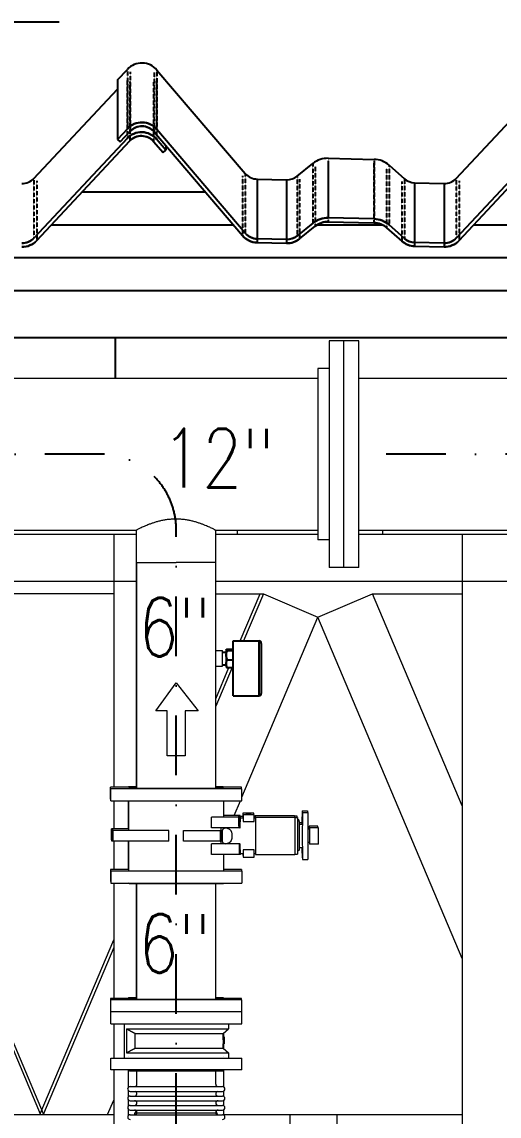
# Model space of a CAD drawing. Header units: millimetres. Extents: x -312439 to 477422, y -331570 to 212570.
# Drawn here: x 345150 to 346166, y 187170 to 189502 of the extents above; entities that cross this region are included whole.
import ezdxf

# ---------------------------------------------------------------- set-up
doc = ezdxf.new("R2010")
doc.units = ezdxf.units.MM
doc.linetypes.add('DASHDOT', pattern=[25.4, 12.7, -6.35, 0, -6.35])
doc.linetypes.add('DASHED', pattern=[0.75, 0.5, -0.25])
doc.layers.add('ARCONDTEXTO', color=4, linetype='Continuous')
doc.layers.add('TEXTO FORMATO', color=4, linetype='Continuous')
doc.styles.add('ROMAND', font='ROMAND.SHX')
doc.styles.add('ROMANS', font='romans.shx', dxfattribs={"height": 187.5})
doc.dimstyles.new('1-50 (MILIMETRO)', dxfattribs={"dimscale": 0, "dimtxt": 125, "dimasz": 125, "dimexe": 100, "dimexo": 100, "dimgap": 50, "dimtad": 0, "dimdec": 0, "dimzin": 0, "dimdsep": 46, "dimtxsty": 'ROMAND', "dimcen": -390, "dimclrd": 1, "dimclre": 1, "dimclrt": 3, "dimadec": 0, "dimazin": 0, "dimtfac": 1, "dimtdec": 0, "dimtix": 1, "dimtmove": 2, "dimatfit": 2, "dimfxl": 1, "dimtvp": 1, "dimtolj": 1, "dimtzin": 0, "dimarcsym": 0})

msp = doc.modelspace()

# ---------------------------------------------------------------- linework, layer by layer
at = {"color": 1, "linetype": 'Continuous', "extrusion": (0, 1, 0)}
for p, q in [((345353.189, 189378.192, 0), (345374.346, 189400.8, 0)), ((345437.22, 189399.355, 0), (345625.354, 189178.781, 0)), ((345353.189, 189378.192, 0), (345353.189, 189251.583, 0)), ((345175.355, 189168.449, 0), (345353.189, 189358.485, 0)), ((346074.702, 189168.449, 0), (346254.458, 189360.539, 0)), ((345374.346, 189274.256, 0), (345353.189, 189251.583, 0)), ((345359.034, 189246.113, 0), (345380.191, 189268.786, 0)), ((345431.13, 189267.612, 0), (345619.264, 189046.403, 0)), ((345625.354, 189051.598, 0), (345437.22, 189272.807, 0)), ((345373.456, 189253.539, 0), (345175.355, 189041.237, 0)), ((345181.2, 189035.767, 0), (345379.301, 189248.07, 0)), ((345353.189, 189251.583, 0), (345359.034, 189246.113, 0)), ((345430.24, 189246.895, 0), (345450.333, 189223.27, 0)), ((345456.423, 189228.465, 0), (345436.331, 189252.09, 0)), ((345456.423, 189237.872, 0), (345456.423, 189228.465, 0)), ((346272.803, 189253.539, 0), (346074.702, 189041.237, 0)), ((346080.547, 189035.767, 0), (346278.648, 189248.07, 0)), ((345450.333, 189223.27, 0), (345456.423, 189228.465, 0)), ((345802.114, 189211.164, 0), (345899.623, 189208.922, 0)), ((345735.698, 189172.894, 0), (345769.495, 189200.092, 0)), ((345931.696, 189196.363, 0), (345964.204, 189167.64, 0)), ((345650.561, 189166.802, 0), (345713.488, 189165.356, 0)), ((345540.533, 189138.975, 0), (345277.505, 189138.975, 0)), ((345986.043, 189159.089, 0), (346048.97, 189157.642, 0)), ((345600.066, 189068.975, 0), (345212.188, 189068.975, 0)), ((345769.495, 189072.971, 0), (345735.698, 189045.694, 0)), ((345918.087, 189068.975, 0), (345777.564, 189068.975, 0)), ((345801.929, 189076.065, 0), (345899.438, 189073.816, 0)), ((345899.623, 189081.826, 0), (345802.114, 189084.074, 0)), ((345964.204, 189040.425, 0), (345931.696, 189069.231, 0)), ((346501.336, 189068.975, 0), (346111.534, 189068.975, 0)), ((345740.718, 189039.456, 0), (345774.515, 189066.733, 0)), ((345926.395, 189063.231, 0), (345958.902, 189034.425, 0)), ((345650.319, 189031.577, 0), (345713.304, 189030.125, 0)), ((345713.488, 189038.134, 0), (345650.561, 189039.585, 0)), ((345985.859, 189023.84, 0), (346048.844, 189022.388, 0)), ((346048.97, 189030.398, 0), (345986.043, 189031.849, 0)), ((350616.175, 188998.975, 0), (344288.617, 188998.975, 0)), ((350626.099, 188928.975, 0), (344278.692, 188928.975, 0)), ((344278.692, 188828.975, 0), (350626.099, 188828.975, 0)), ((345348.512, 188828.975, 0), (345348.512, 188742.457, 0))]:
    msp.add_line(p, q, dxfattribs=at)
at = {"color": 1, "linetype": 'DASHED', "extrusion": (0, 1, 0)}
for p, q in [((345374.346, 189400.8, 0), (345374.346, 189274.256, 0)), ((345380.191, 189395.346, 0), (345380.191, 189268.786, 0)), ((345437.22, 189399.355, 0), (345437.22, 189272.807, 0)), ((345373.456, 189380.143, 0), (345373.456, 189253.539, 0)), ((345379.301, 189374.689, 0), (345379.301, 189248.07, 0)), ((345430.24, 189373.518, 0), (345430.24, 189246.895, 0)), ((345431.13, 189394.175, 0), (345431.13, 189267.612, 0)), ((345436.331, 189378.697, 0), (345436.331, 189252.09, 0)), ((345802.114, 189211.164, 0), (345802.114, 189084.074, 0)), ((345899.623, 189208.922, 0), (345899.623, 189081.826, 0)), ((345769.495, 189200.092, 0), (345769.495, 189072.971, 0)), ((345774.515, 189193.872, 0), (345774.515, 189066.733, 0)), ((345801.929, 189203.177, 0), (345801.929, 189076.065, 0)), ((345899.438, 189200.936, 0), (345899.438, 189073.816, 0)), ((345926.395, 189190.38, 0), (345926.395, 189063.231, 0)), ((345931.696, 189196.363, 0), (345931.696, 189069.231, 0)), ((345175.355, 189168.449, 0), (345175.355, 189041.237, 0)), ((345181.2, 189162.995, 0), (345181.2, 189035.767, 0)), ((345619.264, 189173.601, 0), (345619.264, 189046.403, 0)), ((345625.354, 189178.781, 0), (345625.354, 189051.598, 0)), ((345650.561, 189166.802, 0), (345650.561, 189039.585, 0)), ((345713.488, 189165.356, 0), (345713.488, 189038.134, 0)), ((345735.698, 189172.894, 0), (345735.698, 189045.694, 0)), ((345740.718, 189166.674, 0), (345740.718, 189039.456, 0)), ((345964.204, 189167.64, 0), (345964.204, 189040.425, 0)), ((346074.702, 189168.449, 0), (346074.702, 189041.237, 0)), ((346080.547, 189162.995, 0), (346080.547, 189035.767, 0)), ((345650.319, 189158.817, 0), (345650.319, 189031.577, 0)), ((345713.304, 189157.369, 0), (345713.304, 189030.125, 0)), ((345958.902, 189161.658, 0), (345958.902, 189034.425, 0)), ((345985.859, 189151.103, 0), (345985.859, 189023.84, 0)), ((345986.043, 189159.089, 0), (345986.043, 189031.849, 0)), ((346048.844, 189149.655, 0), (346048.844, 189022.388, 0)), ((346048.97, 189157.642, 0), (346048.97, 189030.398, 0))]:
    msp.add_line(p, q, dxfattribs=at)
at = {"color": 5, "linetype": 'Continuous', "lineweight": 0, "extrusion": (0, 1, 0)}
for p, q in [((345803.732, 188822.057, 0), (345803.732, 188339.057, 0)), ((345867.332, 188822.057, 0), (345803.732, 188822.057, 0)), ((345835.532, 188339.057, 0), (345835.532, 188822.057, 0)), ((345867.332, 188339.057, 0), (345867.332, 188822.057, 0)), ((341958.967, 188742.457, 0), (345779.932, 188742.457, 0)), ((345779.932, 188763.057, 0), (345779.932, 188398.057, 0)), ((345803.732, 188763.057, 0), (345779.932, 188763.057, 0)), ((345867.332, 188742.457, 0), (346564.948, 188742.457, 0)), ((344694.793, 188418.657, 0), (345393.451, 188418.657, 0)), ((345393.451, 187872.347, 0), (345393.451, 188418.657, 0)), ((345561.751, 188418.657, 0), (345561.751, 188349.922, 0)), ((345561.751, 188418.657, 0), (345779.932, 188418.657, 0)), ((345867.332, 188418.657, 0), (346329.807, 188418.657, 0)), ((345803.732, 188398.057, 0), (345779.932, 188398.057, 0)), ((345393.451, 188349.922, 0), (345478.026, 188349.922, 0)), ((345394.301, 187868.997, 0), (345394.301, 188349.922, 0)), ((345562.601, 188349.922, 0), (345478.451, 188349.922, 0)), ((345562.601, 187868.997, 0), (345562.601, 188349.922, 0)), ((345867.332, 188339.057, 0), (345803.732, 188339.057, 0)), ((345562.601, 188161.794, 0), (345577.075, 188161.794, 0)), ((345577.075, 188128.894, 0), (345577.075, 188161.794, 0)), ((345393.451, 188145.347, 0), (345394.301, 188145.347, 0)), ((345562.601, 188128.894, 0), (345577.075, 188128.894, 0)), ((345394.301, 187870.747, 0), (345338.101, 187870.747, 0)), ((345338.101, 187845.347, 0), (345338.101, 187870.747, 0)), ((345617.951, 187867.397, 0), (345338.951, 187867.397, 0)), ((345338.951, 187841.997, 0), (345338.951, 187867.397, 0)), ((345377.701, 187872.347, 0), (345376.101, 187870.747, 0)), ((345378.551, 187868.997, 0), (345376.951, 187867.397, 0)), ((345377.701, 187872.347, 0), (345394.301, 187872.347, 0)), ((345378.551, 187868.997, 0), (345578.351, 187868.997, 0)), ((345562.601, 187872.347, 0), (345577.501, 187872.347, 0)), ((345617.101, 187870.747, 0), (345562.601, 187870.747, 0)), ((345577.501, 187872.347, 0), (345579.101, 187870.747, 0)), ((345578.351, 187868.997, 0), (345579.951, 187867.397, 0)), ((345617.101, 187867.397, 0), (345617.101, 187870.747, 0)), ((345617.951, 187841.997, 0), (345617.951, 187867.397, 0)), ((345338.101, 187845.347, 0), (345338.951, 187845.347, 0)), ((345338.951, 187841.997, 0), (345617.951, 187841.997, 0)), ((345345.338, 187841.997, 0), (345345.338, 187781.847, 0)), ((345376.601, 187781.847, 0), (345376.601, 187841.997, 0)), ((345377.451, 187778.497, 0), (345377.451, 187841.997, 0)), ((345579.451, 187806.997, 0), (345579.451, 187841.997, 0)), ((345601.499, 187810.347, 0), (345614.87, 187841.997, 0)), ((345614.601, 187810.347, 0), (345579.451, 187810.347, 0)), ((345611.975, 187787.347, 0), (345611.975, 187810.347, 0)), ((345614.601, 187808.347, 0), (345614.601, 187810.347, 0)), ((345619.859, 187815.46, 0), (345619.859, 187804.997, 0)), ((345643.296, 187815.46, 0), (345619.859, 187815.46, 0)), ((345620.709, 187812.11, 0), (345620.709, 187797.393, 0)), ((345644.146, 187812.11, 0), (345620.709, 187812.11, 0)), ((345637.083, 187815.616, 0), (345626.022, 187815.616, 0)), ((345637.933, 187812.266, 0), (345626.872, 187812.266, 0)), ((345643.296, 187812.11, 0), (345643.296, 187815.46, 0)), ((345644.146, 187797.393, 0), (345644.146, 187812.11, 0)), ((345646.601, 187810.347, 0), (345646.601, 187804.997, 0)), ((345646.601, 187810.347, 0), (345730.028, 187810.347, 0)), ((345730.028, 187810.347, 0), (345730.028, 187806.997, 0)), ((345746.396, 187820.347, 0), (345758.06, 187820.347, 0)), ((345747.246, 187816.997, 0), (345758.91, 187816.997, 0)), ((345553.702, 187783.997, 0), (345553.702, 187806.997, 0)), ((345615.451, 187806.997, 0), (345553.702, 187806.997, 0)), ((345612.825, 187783.997, 0), (345612.825, 187806.997, 0)), ((345619.859, 187808.347, 0), (345614.601, 187808.347, 0)), ((345615.451, 187804.997, 0), (345615.451, 187806.997, 0)), ((345620.709, 187804.997, 0), (345615.451, 187804.997, 0)), ((345620.709, 187797.393, 0), (345644.146, 187797.393, 0)), ((345646.601, 187808.347, 0), (345644.146, 187808.347, 0)), ((345647.451, 187804.997, 0), (345644.146, 187804.997, 0)), ((345647.451, 187806.997, 0), (345647.451, 187726.997, 0)), ((345647.451, 187806.997, 0), (345730.878, 187806.997, 0)), ((345730.028, 187809.41, 0), (345735.497, 187809.41, 0)), ((345730.878, 187806.997, 0), (345730.878, 187726.997, 0)), ((345730.878, 187806.06, 0), (345736.347, 187806.06, 0)), ((345735.497, 187809.41, 0), (345735.497, 187806.06, 0)), ((345736.347, 187806.06, 0), (345736.347, 187727.935, 0)), ((345739.087, 187800.906, 0), (345736.347, 187802.769, 0)), ((345739.937, 187797.556, 0), (345736.347, 187799.997, 0)), ((345739.087, 187800.906, 0), (345739.087, 187798.134, 0)), ((345739.937, 187797.556, 0), (345739.937, 187736.439, 0)), ((345739.937, 187795.347, 0), (345746.019, 187795.347, 0)), ((345739.937, 187791.997, 0), (345746.869, 187791.997, 0)), ((345761.586, 187787.847, 0), (345761.586, 187781.323, 0)), ((345780.096, 187787.847, 0), (345761.586, 187787.847, 0)), ((345780.096, 187784.497, 0), (345780.096, 187787.847, 0)), ((345377.451, 187781.847, 0), (345340.272, 187781.847, 0)), ((345340.272, 187758.847, 0), (345340.272, 187781.847, 0)), ((345462.897, 187778.497, 0), (345341.122, 187778.497, 0)), ((345341.122, 187755.497, 0), (345341.122, 187778.497, 0)), ((345343.228, 187778.497, 0), (345343.228, 187781.847, 0)), ((345344.078, 187755.497, 0), (345344.078, 187778.497, 0)), ((345462.897, 187755.497, 0), (345462.897, 187778.497, 0)), ((345494.006, 187778.497, 0), (345576.359, 187778.497, 0)), ((345494.006, 187755.497, 0), (345494.006, 187778.497, 0)), ((345614.09, 187783.997, 0), (345553.702, 187783.997, 0)), ((345572.852, 187755.497, 0), (345572.852, 187778.497, 0)), ((345575.368, 187755.497, 0), (345575.368, 187778.497, 0)), ((345576.237, 187755.497, 0), (345576.237, 187778.497, 0)), ((345576.359, 187778.497, 0), (345576.359, 187755.497, 0)), ((345758.91, 187781.323, 0), (345758.91, 187752.671, 0)), ((345762.436, 187781.323, 0), (345758.91, 187781.323, 0)), ((345761.586, 187784.673, 0), (345759.318, 187784.673, 0)), ((345762.436, 187784.497, 0), (345762.436, 187749.497, 0)), ((345780.946, 187784.497, 0), (345762.436, 187784.497, 0)), ((345780.946, 187749.497, 0), (345780.946, 187784.497, 0)), ((345341.122, 187758.847, 0), (345340.272, 187758.847, 0)), ((345462.897, 187755.497, 0), (345341.122, 187755.497, 0)), ((345345.338, 187755.497, 0), (345345.338, 187695.347, 0)), ((345376.601, 187695.347, 0), (345376.601, 187755.497, 0)), ((345377.451, 187691.997, 0), (345377.451, 187755.497, 0)), ((345576.359, 187755.497, 0), (345494.006, 187755.497, 0)), ((345553.702, 187726.997, 0), (345553.702, 187749.997, 0)), ((345614.09, 187749.997, 0), (345553.702, 187749.997, 0)), ((345612.825, 187726.997, 0), (345612.825, 187749.997, 0)), ((345739.937, 187741.997, 0), (345746.869, 187741.997, 0)), ((345762.436, 187752.671, 0), (345758.91, 187752.671, 0)), ((345780.946, 187749.497, 0), (345762.436, 187749.497, 0)), ((345615.451, 187726.997, 0), (345553.702, 187726.997, 0)), ((345579.451, 187691.997, 0), (345579.451, 187726.997, 0)), ((345620.709, 187728.997, 0), (345615.451, 187728.997, 0)), ((345615.451, 187726.997, 0), (345615.451, 187728.997, 0)), ((345619.859, 187728.997, 0), (345619.859, 187725.234, 0)), ((345619.859, 187725.234, 0), (345620.709, 187725.234, 0)), ((345620.709, 187737.509, 0), (345620.709, 187721.884, 0)), ((345644.146, 187737.509, 0), (345620.709, 187737.509, 0)), ((345620.709, 187721.884, 0), (345644.146, 187721.884, 0)), ((345626.872, 187721.728, 0), (345637.933, 187721.728, 0)), ((345644.146, 187721.884, 0), (345644.146, 187737.509, 0)), ((345647.451, 187728.997, 0), (345644.146, 187728.997, 0)), ((345647.451, 187726.997, 0), (345730.878, 187726.997, 0)), ((345730.878, 187727.935, 0), (345736.347, 187727.935, 0)), ((345739.937, 187736.439, 0), (345736.347, 187733.997, 0)), ((345746.396, 187720.347, 0), (345747.089, 187720.347, 0)), ((345747.246, 187716.997, 0), (345758.91, 187716.997, 0)), ((345377.451, 187695.347, 0), (345338.101, 187695.347, 0)), ((345338.101, 187695.347, 0), (345338.101, 187669.947, 0)), ((345617.101, 187695.347, 0), (345579.451, 187695.347, 0)), ((345617.101, 187695.347, 0), (345617.101, 187691.997, 0)), ((345338.101, 187669.947, 0), (345338.951, 187669.947, 0)), ((345617.951, 187691.997, 0), (345338.951, 187691.997, 0)), ((345338.951, 187691.997, 0), (345338.951, 187666.597, 0)), ((345617.951, 187691.997, 0), (345617.951, 187666.597, 0)), ((345338.951, 187666.597, 0), (345617.951, 187666.597, 0)), ((345378.551, 187664.997, 0), (345376.951, 187666.597, 0)), ((345578.351, 187664.997, 0), (345378.551, 187664.997, 0)), ((345393.451, 187422.347, 0), (345393.451, 187664.997, 0)), ((345394.301, 187418.997, 0), (345394.301, 187664.997, 0)), ((345562.601, 187418.997, 0), (345562.601, 187664.997, 0)), ((345578.351, 187664.997, 0), (345579.951, 187666.597, 0)), ((345394.301, 187420.747, 0), (345338.101, 187420.747, 0)), ((345338.101, 187420.747, 0), (345338.101, 187369.947, 0)), ((345617.951, 187417.397, 0), (345338.951, 187417.397, 0)), ((345338.951, 187366.597, 0), (345338.951, 187417.397, 0)), ((345377.701, 187422.347, 0), (345376.101, 187420.747, 0)), ((345378.551, 187418.997, 0), (345376.951, 187417.397, 0)), ((345377.701, 187422.347, 0), (345394.301, 187422.347, 0)), ((345378.551, 187418.997, 0), (345578.351, 187418.997, 0)), ((345562.601, 187422.347, 0), (345577.501, 187422.347, 0)), ((345617.101, 187420.747, 0), (345562.601, 187420.747, 0)), ((345577.501, 187422.347, 0), (345579.101, 187420.747, 0)), ((345578.351, 187418.997, 0), (345579.951, 187417.397, 0)), ((345617.101, 187417.397, 0), (345617.101, 187420.747, 0)), ((345617.951, 187366.597, 0), (345617.951, 187417.397, 0)), ((345338.101, 187395.347, 0), (345338.951, 187395.347, 0)), ((345617.951, 187391.997, 0), (345338.951, 187391.997, 0)), ((345338.101, 187369.947, 0), (345338.951, 187369.947, 0)), ((345338.951, 187366.597, 0), (345617.951, 187366.597, 0)), ((345345.338, 187366.597, 0), (345345.338, 187293.597, 0)), ((345367.451, 187366.597, 0), (345367.451, 187293.597, 0)), ((345589.451, 187366.597, 0), (345589.451, 187355.784, 0)), ((345372.732, 187355.784, 0), (345372.732, 187304.41, 0)), ((345372.732, 187355.784, 0), (345589.451, 187355.784, 0)), ((345391.171, 187314.57, 0), (345391.171, 187345.625, 0)), ((345391.171, 187345.625, 0), (345578.451, 187345.625, 0)), ((345578.451, 187345.625, 0), (345589.451, 187355.784, 0)), ((345578.451, 187338.666, 0), (345578.451, 187345.625, 0)), ((345579.101, 187346.225, 0), (345579.101, 187338.666, 0)), ((345580.285, 187332.379, 0), (345578.336, 187332.379, 0)), ((345578.438, 187332.379, 0), (345578.438, 187323.681, 0)), ((345580.298, 187323.681, 0), (345578.438, 187323.681, 0)), ((345580.298, 187338.666, 0), (345578.451, 187338.666, 0)), ((345578.451, 187314.57, 0), (345578.451, 187323.681, 0)), ((345579.101, 187323.681, 0), (345579.101, 187313.969, 0)), ((345580.285, 187323.681, 0), (345580.285, 187332.379, 0)), ((345580.298, 187338.666, 0), (345580.298, 187323.681, 0)), ((345372.732, 187304.41, 0), (345589.451, 187304.41, 0)), ((345391.171, 187314.57, 0), (345578.451, 187314.57, 0)), ((345578.451, 187314.57, 0), (345589.451, 187304.41, 0)), ((345589.451, 187304.41, 0), (345589.451, 187293.597, 0)), ((345338.951, 187293.597, 0), (345617.951, 187293.597, 0)), ((345338.951, 187268.197, 0), (345338.951, 187293.597, 0)), ((345617.951, 187268.197, 0), (345617.951, 187293.597, 0)), ((345617.951, 187268.197, 0), (345338.951, 187268.197, 0)), ((345345.338, 187268.197, 0), (345345.338, 187079.762, 0)), ((345376.101, 187268.197, 0), (345376.101, 187230.883, 0)), ((345378.551, 187266.597, 0), (345376.951, 187268.197, 0)), ((345378.551, 187266.597, 0), (345578.351, 187266.597, 0)), ((345394.451, 187237.62, 0), (345394.451, 187266.597, 0)), ((345562.451, 187237.62, 0), (345562.451, 187266.597, 0)), ((345578.351, 187266.597, 0), (345579.951, 187268.197, 0)), ((345579.101, 187267.347, 0), (345579.101, 187232.15, 0)), ((345379.945, 187232.62, 0), (345576.958, 187232.62, 0)), ((345332.268, 187173.055, 0), (345345.338, 187203.993, 0)), ((345376.101, 187224.119, 0), (345376.101, 187210.818, 0)), ((345376.101, 187204.422, 0), (345376.101, 187190.818, 0)), ((345379.945, 187222.381, 0), (345576.958, 187222.381, 0)), ((345379.945, 187212.62, 0), (345576.958, 187212.62, 0)), ((345579.101, 187222.852, 0), (345579.101, 187212.137, 0)), ((345579.101, 187203.103, 0), (345579.101, 187192.137, 0)), ((345376.101, 187184.422, 0), (345376.101, 187170.818, 0)), ((345379.945, 187202.62, 0), (345576.958, 187202.62, 0)), ((345379.945, 187192.62, 0), (345576.958, 187192.62, 0)), ((345379.945, 187182.62, 0), (345576.958, 187182.62, 0)), ((345579.101, 187183.103, 0), (345579.101, 187172.137, 0)), ((345379.945, 187172.62, 0), (345576.958, 187172.62, 0)), ((345390.663, 187176.973, 0), (345564.54, 187176.973, 0))]:
    msp.add_line(p, q, dxfattribs=at)
at = {"color": 6, "linetype": 'DASHDOT', "ltscale": 10}
for p, q in [((345325.716, 188580.557, 0), (342121.897, 188580.557, 0)), ((350117.742, 188580.557, 0), (345867.332, 188580.557, 0)), ((345478.451, 186879.897, 0), (345478.451, 188418.657, 0))]:
    msp.add_line(p, q, dxfattribs=at)
at = {"color": 3, "linetype": 'Continuous', "lineweight": 0, "extrusion": (0, 1, 0)}
for p, q in [((345608.584, 188409.804, 0), (345608.584, 188418.657, 0)), ((345918.129, 188409.804, 0), (345918.129, 188418.657, 0)), ((344694.793, 188409.804, 0), (345393.451, 188409.804, 0)), ((345345.338, 188409.804, 0), (345345.338, 187870.747, 0)), ((345561.751, 188409.804, 0), (345779.932, 188409.804, 0)), ((345867.332, 188409.804, 0), (346327.807, 188409.804, 0)), ((346087.409, 188409.804, 0), (346087.409, 187023.055, 0)), ((344695.643, 188309.804, 0), (345393.451, 188309.804, 0)), ((345562.601, 188309.804, 0), (346317.788, 188309.804, 0)), ((345345.338, 188283.09, 0), (344720.536, 188283.09, 0)), ((345562.601, 188283.09, 0), (345663.895, 188283.09, 0)), ((345614.613, 188182.572, 0), (345657.078, 188283.09, 0)), ((345663.895, 188283.09, 0), (345621.43, 188182.572, 0)), ((345663.895, 188283.09, 0), (345780.14, 188233.205, 0)), ((345780.14, 188233.205, 0), (345896.385, 188283.09, 0)), ((345896.385, 188283.09, 0), (346087.409, 188283.09, 0)), ((346087.409, 187830.92, 0), (345896.385, 188283.09, 0)), ((345617.951, 187849.292, 0), (345780.14, 188233.205, 0)), ((346087.409, 187505.873, 0), (345780.14, 188233.205, 0)), ((345195.623, 187174.654, 0), (344792.581, 188128.689, 0)), ((345562.601, 188059.456, 0), (345590.559, 188125.635, 0)), ((345597.376, 188125.635, 0), (345562.601, 188043.321, 0)), ((344792.581, 188112.554, 0), (345188.807, 187174.654, 0)), ((345345.338, 187666.597, 0), (345345.338, 187420.747, 0)), ((345188.807, 187174.654, 0), (345345.338, 187545.176, 0)), ((345345.338, 187529.04, 0), (345195.623, 187174.654, 0)), ((344712.143, 187173.055, 0), (345345.338, 187173.055, 0)), ((345191.84, 187173.055, 0), (345195.623, 187174.654, 0)), ((345195.623, 187173.568, 0), (345194.41, 187173.055, 0)), ((345195.623, 187174.654, 0), (345199.407, 187173.055, 0)), ((345196.837, 187173.055, 0), (345195.623, 187173.568, 0)), ((345579.101, 187173.055, 0), (346087.409, 187173.055, 0)), ((345720.121, 187173.262, 0), (345820.121, 187173.262, 0)), ((345720.121, 187173.262, 0), (345720.121, 186460.897, 0)), ((345820.121, 187173.262, 0), (345820.121, 186460.897, 0))]:
    msp.add_line(p, q, dxfattribs=at)
at = {"color": 2, "linetype": 'Continuous', "extrusion": (0, 1, 0)}
for p, q in [((345584.739, 188163.819, 0), (345584.908, 188163.978, 0)), ((345584.739, 188163.819, 0), (345584.739, 188126.869, 0)), ((345587.774, 188165.053, 0), (345599.539, 188165.053, 0)), ((345587.774, 188162.268, 0), (345599.539, 188162.268, 0)), ((345599.539, 188065.572, 0), (345599.539, 188182.572, 0)), ((345599.539, 188182.572, 0), (345654.368, 188182.572, 0)), ((345654.368, 188182.572, 0), (345654.368, 188065.572, 0)), ((345659.539, 188177.401, 0), (345659.539, 188070.743, 0)), ((345577.075, 188158.794, 0), (345584.739, 188158.794, 0)), ((345587.774, 188142.559, 0), (345599.539, 188142.559, 0)), ((345577.075, 188131.894, 0), (345584.739, 188131.894, 0)), ((345584.739, 188126.869, 0), (345584.908, 188126.709, 0)), ((345587.774, 188125.635, 0), (345599.539, 188125.635, 0)), ((345599.539, 188065.572, 0), (345654.368, 188065.572, 0))]:
    msp.add_line(p, q, dxfattribs=at)
at = {"color": 1, "linetype": 'Continuous', "lineweight": 0}
for p, q in [((345434.597, 188033.27, 0), (345478.451, 188093.348, 0)), ((345478.451, 188093.348, 0), (345524.751, 188033.27, 0)), ((345459.274, 188033.27, 0), (345434.597, 188033.27, 0)), ((345459.274, 187937.951, 0), (345459.274, 188033.27, 0)), ((345497.629, 188033.27, 0), (345497.629, 187937.951, 0)), ((345524.751, 188033.27, 0), (345497.629, 188033.27, 0)), ((345497.629, 187937.951, 0), (345459.274, 187937.951, 0))]:
    msp.add_line(p, q, dxfattribs=at)
at = {"color": 6, "linetype": 'DASHDOT', "ltscale": 10}
msp.add_arc((345316.276, 188418.657, 0), 162.175, 0, 93.336923, dxfattribs=at)
at = {"color": 2, "linetype": 'Continuous'}
for centre, start, end in [((345654.368, 188177.401, 0), 0, 90), ((345654.368, 188070.743, 0), 270, 0)]:
    msp.add_arc(centre, 5.171, start, end, dxfattribs=at)
at = {"color": 5, "linetype": 'Continuous', "lineweight": 0}
for centre, radius, start, end in [((345379.945, 187227.501, 0), 5.119, 90, 270), ((345389.451, 187237.62, 0), 5, 270, 0), ((345567.451, 187237.62, 0), 5, 180, 270), ((345576.958, 187227.501, 0), 5.119, 270, 90), ((345379.945, 187207.62, 0), 5, 90, 270), ((345389.577, 187217.62, 0), 5.002, 271.437939, 72.170603), ((345567.326, 187217.62, 0), 5.002, 107.829397, 268.562061), ((345576.958, 187207.62, 0), 5, 270, 90), ((345379.945, 187187.62, 0), 5, 90, 270), ((345389.451, 187197.62, 0), 5, 270, 90), ((345389.451, 187177.62, 0), 5, 270, 90), ((345567.451, 187197.62, 0), 5, 90, 270), ((345567.451, 187177.62, 0), 5, 90, 270), ((345576.958, 187187.62, 0), 5, 270, 90), ((345379.945, 187167.62, 0), 5, 90, 270), ((345576.958, 187167.62, 0), 5, 270, 90)]:
    msp.add_arc(centre, radius, start, end, dxfattribs=at)
at = {"color": 1, "linetype": 'Continuous'}
for centre, major_axis, start_param, end_param in [((345405.137, 189372.069, 0), (42.143, 0), 0.70548213, 2.3900682), ((345405.137, 189245.442, 0), (0, 42.203), 5.41787111, 7.10245718), ((345405.137, 189245.442, 0), (0, 34.192), 5.41787111, 7.10245718), ((345404.248, 189224.725, 0), (0, 42.203), 5.41787111, 7.10245718), ((345404.248, 189224.725, 0), (0, 34.192), 5.41787111, 7.10245718), ((345800.959, 189161.107, 0), (50.143, 0), 1.54777516, 2.24913038), ((345898.468, 189158.865, 0), (50.143, 0), 0.84641994, 1.54777516), ((345150.409, 189191.727, 0), (34.143, 0), 4.68936782, 5.53166085), ((345651.347, 189200.887, 0), (34.143, 0), 3.84707478, 4.68936782), ((345714.274, 189199.44, 0), (34.143, 0), 4.68936782, 5.39072304), ((345986.829, 189193.174, 0), (34.143, 0), 3.9880126, 4.68936782), ((346049.756, 189191.727, 0), (34.143, 0), 4.68936782, 5.53166085), ((345800.959, 189033.873, 0), (0, 50.215), 6.26016414, 6.96151936), ((345800.959, 189033.873, 0), (0, 42.203), 6.26016414, 6.96151936), ((345898.468, 189031.624, 0), (0, 42.203), 5.55880892, 6.26016414), ((345898.468, 189031.624, 0), (0, 50.215), 5.55880892, 6.26016414), ((345651.347, 189073.768, 0), (0, -42.203), 5.41787111, 6.25878837), ((345651.347, 189073.768, 0), (0, -34.192), 5.41787111, 6.26016414), ((345714.274, 189072.317, 0), (0, -34.192), 6.26016414, 6.96151936), ((345150.409, 189064.581, 0), (0, -42.203), 6.26153992, 7.10245718), ((345150.409, 189064.581, 0), (0, -34.192), 6.26016414, 7.10245718), ((345714.274, 189072.317, 0), (0, -42.203), 6.26016351, 6.96152), ((345986.829, 189066.032, 0), (0, -42.203), 5.55880829, 6.26016478), ((345986.829, 189066.032, 0), (0, -34.192), 5.55880892, 6.26016414), ((346049.756, 189064.581, 0), (0, -42.203), 6.26153992, 7.10245718), ((346049.756, 189064.581, 0), (0, -34.192), 6.26016414, 7.10245718)]:
    msp.add_ellipse(centre, major_axis=major_axis, ratio=0.99856422, start_param=start_param, end_param=end_param, dxfattribs=at)
at = {"color": 1, "linetype": 'Continuous', "extrusion": (1.0112e-48, -2.04353e-34, -1)}
msp.add_ellipse((345405.137, 189245.442, 0), major_axis=(0, 42.203), ratio=0.99856422, start_param=5.46391343, end_param=7.14849951, dxfattribs=at)
at = {"color": 1, "linetype": 'Continuous', "extrusion": (-1.48922e-49, 6.90721e-35, -1)}
msp.add_ellipse((345405.137, 189245.442, 0), major_axis=(0, 34.192), ratio=0.99856422, start_param=-0.81927187, end_param=0.8653142, dxfattribs=at)
at = {"color": 1, "linetype": 'Continuous', "extrusion": (-1.30555e-49, 1.18444e-34, -1)}
msp.add_ellipse((345404.248, 189224.725, 0), major_axis=(0, 42.203), ratio=0.99856422, start_param=5.46391343, end_param=7.14849951, dxfattribs=at)
at = {"color": 1, "linetype": 'Continuous', "extrusion": (3.19156e-49, -1.2815e-34, -1)}
msp.add_ellipse((345404.248, 189224.725, 0), major_axis=(0, 34.192), ratio=0.99856422, start_param=-0.81927187, end_param=0.8653142, dxfattribs=at)
at = {"color": 1, "linetype": 'Continuous', "extrusion": (-6.8841e-50, -3.89204e-35, -1)}
msp.add_ellipse((345800.959, 189033.873, 0), major_axis=(0, 50.215), ratio=0.99856422, start_param=5.60485125, end_param=6.30620647, dxfattribs=at)
at = {"color": 1, "linetype": 'Continuous', "extrusion": (-1.71055e-49, -1.15127e-35, -1)}
msp.add_ellipse((345800.959, 189033.873, 0), major_axis=(0, 42.203), ratio=0.99856422, start_param=-0.67833406, end_param=0.02302116, dxfattribs=at)
at = {"color": 1, "linetype": 'Continuous', "extrusion": (-1.71463e-48, 1.15729e-34, -1)}
msp.add_ellipse((345898.468, 189031.624, 0), major_axis=(0, 42.203), ratio=0.99856422, start_param=0.02302116, end_param=0.72437638, dxfattribs=at)
at = {"color": 1, "linetype": 'Continuous', "extrusion": (1.24005e-48, 6.06473e-35, -1)}
msp.add_ellipse((345898.468, 189031.624, 0), major_axis=(0, 50.215), ratio=0.99856422, start_param=6.30620647, end_param=7.00756169, dxfattribs=at)
at = {"color": 1, "linetype": 'Continuous', "extrusion": (-3.98949e-48, 1.74877e-34, -1)}
msp.add_ellipse((345651.347, 189073.768, 0), major_axis=(0, -42.203), ratio=0.99856422, start_param=6.30758224, end_param=7.14849951, dxfattribs=at)
at = {"color": 1, "linetype": 'Continuous', "extrusion": (2.46519e-32, -1.77818e-34, -1)}
msp.add_ellipse((345651.347, 189073.768, 0), major_axis=(0, -34.192), ratio=0.99856422, start_param=0.02302116, end_param=0.8653142, dxfattribs=at)
at = {"color": 1, "linetype": 'Continuous', "extrusion": (2.46519e-32, 5.20417e-36, -1)}
msp.add_ellipse((345714.274, 189072.317, 0), major_axis=(0, -34.192), ratio=0.99856422, start_param=-0.67833406, end_param=0.02302116, dxfattribs=at)
at = {"color": 1, "linetype": 'Continuous', "extrusion": (1.24517e-50, 5.47835e-36, -1)}
msp.add_ellipse((345150.409, 189064.581, 0), major_axis=(0, -42.203), ratio=0.99856422, start_param=5.46391343, end_param=6.3048307, dxfattribs=at)
at = {"color": 1, "linetype": 'Continuous', "extrusion": (-6.25671e-50, 3.94854e-36, -1)}
msp.add_ellipse((345150.409, 189064.581, 0), major_axis=(0, -34.192), ratio=0.99856422, start_param=-0.81927187, end_param=0.02302116, dxfattribs=at)
at = {"color": 1, "linetype": 'Continuous', "extrusion": (-2.72377e-50, -7.70381e-36, -1)}
msp.add_ellipse((345714.274, 189072.317, 0), major_axis=(0, -42.203), ratio=0.99856422, start_param=5.60485062, end_param=6.3062071, dxfattribs=at)
at = {"color": 1, "linetype": 'Continuous', "extrusion": (1.79424e-48, -1.10722e-34, -1)}
msp.add_ellipse((345986.829, 189066.032, 0), major_axis=(0, -42.203), ratio=0.99856422, start_param=6.30620584, end_param=7.00756232, dxfattribs=at)
at = {"color": 1, "linetype": 'Continuous', "extrusion": (-2.46519e-32, -5.49414e-35, -1)}
msp.add_ellipse((345986.829, 189066.032, 0), major_axis=(0, -34.192), ratio=0.99856422, start_param=0.02302116, end_param=0.72437638, dxfattribs=at)
at = {"color": 1, "linetype": 'Continuous', "extrusion": (1.78408e-49, 7.84939e-35, -1)}
msp.add_ellipse((346049.756, 189064.581, 0), major_axis=(0, -42.203), ratio=0.99856422, start_param=5.46391343, end_param=6.3048307, dxfattribs=at)
at = {"color": 1, "linetype": 'Continuous', "extrusion": (-9.55111e-49, 6.0276e-35, -1)}
msp.add_ellipse((346049.756, 189064.581, 0), major_axis=(0, -34.192), ratio=0.99856422, start_param=-0.81927187, end_param=0.02302116, dxfattribs=at)
at = {"color": 5, "linetype": 'Continuous', "lineweight": 0}
for centre, major_axis, ratio, start_param, end_param in [((345746.396, 187770.347, 0), (0, -50), 0.00871634, 3.14159265, 4.26457067), ((345747.246, 187766.997, 0), (0, -50), 0.00871634, 3.14159265, 4.71238898), ((345758.06, 187770.347, 0), (0, 50), 0.00871634, 5.91504993, 6.65132069), ((345758.91, 187766.997, 0), (0, 50), 0.00871634, 5.00298582, 7.85398163), ((345306.966, 187766.997, 0), (307.973, 0), 0.12338759, 0.39969646, 0.45585527), ((345747.246, 187766.997, 0), (0, -50), 0.00871634, 4.71238898, 6.28318531), ((345758.91, 187766.997, 0), (0, 50), 0.00871634, 1.57079633, 4.42179214), ((345306.966, 187766.997, 0), (307.973, 0), 0.12338759, 5.82733003, 5.88348885), ((345746.396, 187770.347, 0), (0, -50), 0.00871634, 5.31524823, 6.28318531), ((345478.451, 187338.666, 0), (0, 131.104), 0.76275588, 4.66441509, 4.71238898), ((345477.649, 187338.666, 0), (0, 134.576), 0.76275588, 4.66565381, 4.71238898), ((345477.601, 187297.543, 0), (101.5, 0), 0.46630766, 3.14159265, 3.14834058), ((345477.601, 187297.543, 0), (101.5, 0), 0.46630766, 6.27643738, 6.28318531), ((345477.601, 187110.931, 0), (0, 127.965), 0.79318389, 0.98848527, 1.02851753), ((345477.601, 187110.931, 0), (0, 127.965), 0.79318389, 5.25466778, 5.28246009)]:
    msp.add_ellipse(centre, major_axis=major_axis, ratio=ratio, start_param=start_param, end_param=end_param, dxfattribs=at)
for points, knots in [([(345561.751, 188418.657, 0), (345561.751, 188418.657, 0), (345561.621, 188418.725, 0), (345561.085, 188419.003, 0), (345560.679, 188419.213, 0), (345559.589, 188419.771, 0), (345558.904, 188420.12, 0), (345557.263, 188420.946, 0), (345556.307, 188421.422, 0), (345554.143, 188422.481, 0), (345552.934, 188423.064, 0), (345550.286, 188424.313, 0), (345548.848, 188424.979, 0), (345545.777, 188426.361, 0), (345544.144, 188427.078, 0), (345540.726, 188428.529, 0), (345538.941, 188429.263, 0), (345535.262, 188430.716, 0), (345533.302, 188431.463, 0), (345529.165, 188432.958, 0), (345526.989, 188433.707, 0), (345522.448, 188435.172, 0), (345520.083, 188435.887, 0), (345515.197, 188437.245, 0), (345512.676, 188437.889, 0), (345507.515, 188439.069, 0), (345504.872, 188439.607, 0), (345499.506, 188440.546, 0), (345496.782, 188440.947, 0), (345491.302, 188441.594, 0), (345488.544, 188441.839, 0), (345483.047, 188442.165, 0), (345480.306, 188442.245, 0), (345474.896, 188442.245, 0), (345472.156, 188442.165, 0), (345466.659, 188441.839, 0), (345463.901, 188441.594, 0), (345458.421, 188440.947, 0), (345455.697, 188440.546, 0), (345450.331, 188439.607, 0), (345447.688, 188439.069, 0), (345442.527, 188437.889, 0), (345440.006, 188437.245, 0), (345435.12, 188435.887, 0), (345432.755, 188435.172, 0), (345428.214, 188433.707, 0), (345426.038, 188432.958, 0), (345421.901, 188431.463, 0), (345419.941, 188430.716, 0), (345416.262, 188429.263, 0), (345414.477, 188428.529, 0), (345411.059, 188427.078, 0), (345409.426, 188426.361, 0), (345406.355, 188424.979, 0), (345404.917, 188424.313, 0), (345402.269, 188423.064, 0), (345401.06, 188422.481, 0), (345398.895, 188421.422, 0), (345397.94, 188420.946, 0), (345396.299, 188420.12, 0), (345395.614, 188419.771, 0), (345394.524, 188419.213, 0), (345394.118, 188419.003, 0), (345393.582, 188418.725, 0), (345393.451, 188418.657, 0), (345393.451, 188418.657, 0)], [129.63017338, 129.63017338, 129.63017338, 129.63017338, 137.71883938, 137.71883938, 145.80750537, 145.80750537, 153.89617137, 153.89617137, 161.98483736, 161.98483736, 170.07350336, 170.07350336, 178.16216935, 178.16216935, 186.25083535, 186.25083535, 194.33950134, 194.33950134, 202.45460702, 202.45460702, 210.5697127, 210.5697127, 218.68481838, 218.68481838, 226.79992405, 226.79992405, 234.91502973, 234.91502973, 243.03013541, 243.03013541, 251.14524108, 251.14524108, 259.26034676, 259.26034676, 267.37545244, 267.37545244, 275.49055812, 275.49055812, 283.60566379, 283.60566379, 291.72076947, 291.72076947, 299.83587515, 299.83587515, 307.95098082, 307.95098082, 316.0660865, 316.0660865, 324.18119218, 324.18119218, 332.26985817, 332.26985817, 340.35852417, 340.35852417, 348.44719016, 348.44719016, 356.53585616, 356.53585616, 364.62452216, 364.62452216, 372.71318815, 372.71318815, 380.80185415, 380.80185415, 388.89052014, 388.89052014, 388.89052014, 388.89052014]), ([(345614.09, 187783.997, 0), (345614.104, 187784.325, 0), (345614.117, 187784.65, 0), (345614.178, 187786.085, 0), (345614.228, 187787.164, 0), (345614.332, 187789.239, 0), (345614.385, 187790.234, 0), (345614.493, 187792.127, 0), (345614.548, 187793.024, 0), (345614.655, 187794.71, 0), (345614.709, 187795.528, 0), (345614.817, 187797.09, 0), (345614.87, 187797.833, 0), (345614.974, 187799.228, 0), (345615.024, 187799.88, 0), (345615.118, 187801.074, 0), (345615.162, 187801.618, 0), (345615.243, 187802.588, 0), (345615.279, 187803.014, 0), (345615.341, 187803.744, 0), (345615.367, 187804.047, 0), (345615.41, 187804.528, 0), (345615.426, 187804.706, 0), (345615.446, 187804.941, 0), (345615.451, 187804.997, 0), (345615.451, 187804.997, 0)], [16.86611806, 16.86611806, 16.86611806, 16.86611806, 17.90289885, 17.90289885, 21.48347862, 21.48347862, 25.06405839, 25.06405839, 28.64463816, 28.64463816, 32.22521015, 32.22521015, 35.80578215, 35.80578215, 39.38635414, 39.38635414, 42.96692614, 42.96692614, 46.54749813, 46.54749813, 50.12807013, 50.12807013, 53.70864212, 53.70864212, 57.28921412, 57.28921412, 57.28921412, 57.28921412]), ([(345614.483, 187806.997, 0), (345614.504, 187807.245, 0), (345614.523, 187807.458, 0), (345614.56, 187807.878, 0), (345614.576, 187808.056, 0), (345614.596, 187808.291, 0), (345614.601, 187808.347, 0), (345614.601, 187808.347, 0)], [47.46429864, 47.46429864, 47.46429864, 47.46429864, 50.12807013, 50.12807013, 53.70864212, 53.70864212, 57.28921412, 57.28921412, 57.28921412, 57.28921412]), ([(345573.562, 187783.997, 0), (345573.422, 187783.214, 0), (345573.289, 187782.416, 0), (345573.007, 187780.587, 0), (345572.863, 187779.549, 0), (345572.734, 187778.497, 0)], [214.52982085, 214.52982085, 214.52982085, 214.52982085, 217.04095163, 217.04095163, 220.19472055, 220.19472055, 220.19472055, 220.19472055]), ([(345576.359, 187778.008, 0), (345576.497, 187778.42, 0), (345576.649, 187778.822, 0), (345577.072, 187779.805, 0), (345577.364, 187780.37, 0), (345577.879, 187781.167, 0), (345578.063, 187781.424, 0), (345578.464, 187781.918, 0), (345578.68, 187782.154, 0), (345579.137, 187782.586, 0), (345579.382, 187782.788, 0), (345579.912, 187783.154, 0), (345580.198, 187783.318, 0), (345580.797, 187783.586, 0), (345581.112, 187783.69, 0), (345581.749, 187783.829, 0), (345582.072, 187783.863, 0), (345582.704, 187783.863, 0), (345583.027, 187783.829, 0), (345583.394, 187783.749, 0), (345583.442, 187783.738, 0), (345583.49, 187783.726, 0)], [51.2804511, 51.2804511, 51.2804511, 51.2804511, 52.62850457, 52.62850457, 54.67609789, 54.67609789, 55.69989455, 55.69989455, 56.72369121, 56.72369121, 57.67137266, 57.67137266, 58.61905411, 58.61905411, 59.56673556, 59.56673556, 60.51441701, 60.51441701, 61.46209846, 61.46209846, 61.60563069, 61.60563069, 61.60563069, 61.60563069]), ([(345590.664, 187781.784, 0), (345590.844, 187781.732, 0), (345591.021, 187781.669, 0), (345591.495, 187781.472, 0), (345591.784, 187781.318, 0), (345592.324, 187780.972, 0), (345592.575, 187780.781, 0), (345593.245, 187780.196, 0), (345593.626, 187779.765, 0), (345594.306, 187778.838, 0), (345594.603, 187778.343, 0), (345595.133, 187777.301, 0), (345595.365, 187776.755, 0), (345595.773, 187775.624, 0), (345595.95, 187775.038, 0), (345596.408, 187773.239, 0), (345596.618, 187771.986, 0), (345596.888, 187769.471, 0), (345596.949, 187768.21, 0), (345596.949, 187766.997, 0), (345596.949, 187765.784, 0), (345596.888, 187764.523, 0), (345596.618, 187762.008, 0), (345596.408, 187760.755, 0), (345595.95, 187758.956, 0), (345595.773, 187758.37, 0), (345595.365, 187757.239, 0), (345595.133, 187756.693, 0), (345594.603, 187755.651, 0), (345594.306, 187755.156, 0), (345593.626, 187754.23, 0), (345593.245, 187753.798, 0), (345592.575, 187753.214, 0), (345592.324, 187753.022, 0), (345591.784, 187752.676, 0), (345591.495, 187752.523, 0), (345591.021, 187752.325, 0), (345590.844, 187752.262, 0), (345590.664, 187752.21, 0)], [-16.95687667, -16.95687667, -16.95687667, -16.95687667, -16.42143109, -16.42143109, -15.49032088, -15.49032088, -14.55921067, -14.55921067, -12.73930934, -12.73930934, -10.919408, -10.919408, -9.09950667, -9.09950667, -7.27960534, -7.27960534, -3.63980267, -3.63980267, 0, 0, 0, 3.63980267, 3.63980267, 7.27960534, 7.27960534, 9.09950667, 9.09950667, 10.919408, 10.919408, 12.73930934, 12.73930934, 14.55921067, 14.55921067, 15.49032088, 15.49032088, 16.42143109, 16.42143109, 16.95687667, 16.95687667, 16.95687667, 16.95687667]), ([(345572.734, 187755.497, 0), (345572.863, 187754.446, 0), (345573.007, 187753.407, 0), (345573.289, 187751.579, 0), (345573.422, 187750.78, 0), (345573.562, 187749.997, 0)], [11.32162396, 11.32162396, 11.32162396, 11.32162396, 14.47539289, 14.47539289, 16.98652366, 16.98652366, 16.98652366, 16.98652366]), ([(345583.49, 187750.268, 0), (345583.442, 187750.256, 0), (345583.394, 187750.245, 0), (345583.027, 187750.165, 0), (345582.704, 187750.131, 0), (345582.072, 187750.131, 0), (345581.749, 187750.165, 0), (345581.112, 187750.304, 0), (345580.797, 187750.408, 0), (345580.198, 187750.676, 0), (345579.912, 187750.84, 0), (345579.382, 187751.206, 0), (345579.137, 187751.408, 0), (345578.68, 187751.84, 0), (345578.464, 187752.077, 0), (345578.063, 187752.57, 0), (345577.879, 187752.827, 0), (345577.364, 187753.624, 0), (345577.072, 187754.189, 0), (345576.649, 187755.172, 0), (345576.497, 187755.574, 0), (345576.359, 187755.986, 0)], [19.08025865, 19.08025865, 19.08025865, 19.08025865, 19.22379089, 19.22379089, 20.17147234, 20.17147234, 21.11915379, 21.11915379, 22.06683524, 22.06683524, 23.01451669, 23.01451669, 23.96219814, 23.96219814, 24.9859948, 24.9859948, 26.00979146, 26.00979146, 28.05738477, 28.05738477, 29.40543824, 29.40543824, 29.40543824, 29.40543824]), ([(345615.451, 187728.997, 0), (345615.451, 187728.997, 0), (345615.446, 187729.054, 0), (345615.426, 187729.288, 0), (345615.41, 187729.466, 0), (345615.367, 187729.947, 0), (345615.341, 187730.25, 0), (345615.279, 187730.98, 0), (345615.243, 187731.406, 0), (345615.162, 187732.376, 0), (345615.118, 187732.92, 0), (345615.024, 187734.115, 0), (345614.974, 187734.766, 0), (345614.87, 187736.161, 0), (345614.817, 187736.905, 0), (345614.709, 187738.466, 0), (345614.655, 187739.284, 0), (345614.548, 187740.97, 0), (345614.493, 187741.868, 0), (345614.385, 187743.76, 0), (345614.332, 187744.756, 0), (345614.228, 187746.83, 0), (345614.178, 187747.909, 0), (345614.117, 187749.344, 0), (345614.104, 187749.67, 0), (345614.09, 187749.997, 0)], [171.86764235, 171.86764235, 171.86764235, 171.86764235, 175.44821434, 175.44821434, 179.02878634, 179.02878634, 182.60935834, 182.60935834, 186.18993033, 186.18993033, 189.77050233, 189.77050233, 193.35107432, 193.35107432, 196.93164632, 196.93164632, 200.51221831, 200.51221831, 204.09279808, 204.09279808, 207.67337785, 207.67337785, 211.25395762, 211.25395762, 212.29073841, 212.29073841, 212.29073841, 212.29073841]), ([(345389.814, 187172.633, 0), (345389.812, 187172.702, 0), (345389.812, 187172.771, 0), (345389.812, 187173.253, 0), (345389.834, 187173.678, 0), (345389.928, 187174.517, 0), (345390, 187174.932, 0), (345390.187, 187175.723, 0), (345390.303, 187176.1, 0), (345390.508, 187176.63, 0), (345390.584, 187176.806, 0), (345390.663, 187176.973, 0)], [22.06872884, 22.06872884, 22.06872884, 22.06872884, 22.27479234, 22.27479234, 23.51331751, 23.51331751, 24.75184268, 24.75184268, 25.99036785, 25.99036785, 26.65163111, 26.65163111, 26.65163111, 26.65163111]), ([(345564.54, 187176.973, 0), (345564.619, 187176.806, 0), (345564.695, 187176.63, 0), (345564.899, 187176.1, 0), (345565.016, 187175.723, 0), (345565.203, 187174.932, 0), (345565.275, 187174.517, 0), (345565.36, 187173.754, 0), (345565.382, 187173.406, 0), (345565.389, 187173.065, 0)], [17.89795356, 17.89795356, 17.89795356, 17.89795356, 18.55921682, 18.55921682, 19.79774199, 19.79774199, 21.03626716, 21.03626716, 22.05079856, 22.05079856, 22.05079856, 22.05079856])]:
    msp.add_open_spline(points, degree=3, knots=knots, dxfattribs=at)
at = {"color": 2, "linetype": 'Continuous'}
for points, weights in [([(345584.739, 188163.661, 0), (345584.739, 188164.307, 0), (345587.774, 188165.053, 0)], [1, 1.0379548493, 1]), ([(345587.774, 188162.268, 0), (345584.739, 188163.015, 0), (345584.739, 188163.661, 0)], [1, 1.0379548493, 1]), ([(345584.739, 188152.414, 0), (345584.739, 188156.987, 0), (345587.774, 188162.268, 0)], [1, 1.0379548493, 1]), ([(345587.774, 188142.559, 0), (345584.739, 188147.84, 0), (345584.739, 188152.414, 0)], [1, 1.0379548493, 1]), ([(345584.739, 188134.097, 0), (345584.739, 188138.024, 0), (345587.774, 188142.559, 0)], [1, 1.0379548493, 1]), ([(345587.774, 188125.635, 0), (345584.739, 188130.17, 0), (345584.739, 188134.097, 0)], [1, 1.0379548493, 1]), ([(345584.908, 188126.709, 0), (345585.441, 188126.208, 0), (345587.774, 188125.635, 0)], [1.01375847525, 1.02892942038, 1])]:
    msp.add_rational_spline(points, weights, degree=2, dxfattribs=at)
at = {"color": 5, "linetype": 'Continuous', "lineweight": 0}
for points in [[(345391.171, 187345.625, 0), (345382.432, 187349.469, 0), (345372.732, 187355.784, 0)], [(345372.732, 187304.41, 0), (345382.432, 187310.725, 0), (345391.171, 187314.57, 0)]]:
    msp.add_rational_spline(points, [1, 1.00639877115, 1], degree=2, dxfattribs=at)

# ---------------------------------------------------------------- texts
at = {"layer": 'ARCONDTEXTO', "linetype": 'Continuous', "lineweight": -3, "style": 'ROMANS', "width": 0.8}
for s, p in [('12"', (345447.395, 188509.839, 0)), ('6"', (345397.621, 188149.079, 0)), ('6"', (345397.621, 187475.203, 0))]:
    msp.add_text(s, height=125, dxfattribs=at).set_placement(p)

# ---------------------------------------------------------------- leaders
at = {"layer": 'TEXTO FORMATO'}
msp.add_leader([(344268.042, 188975.766, 0), (344406.31, 189501.93, 0), (345228.963, 189501.93, 0)], dimstyle='1-50 (MILIMETRO)', override={"dimscale": 1}, dxfattribs=at)

doc.saveas('drawing.dxf')
